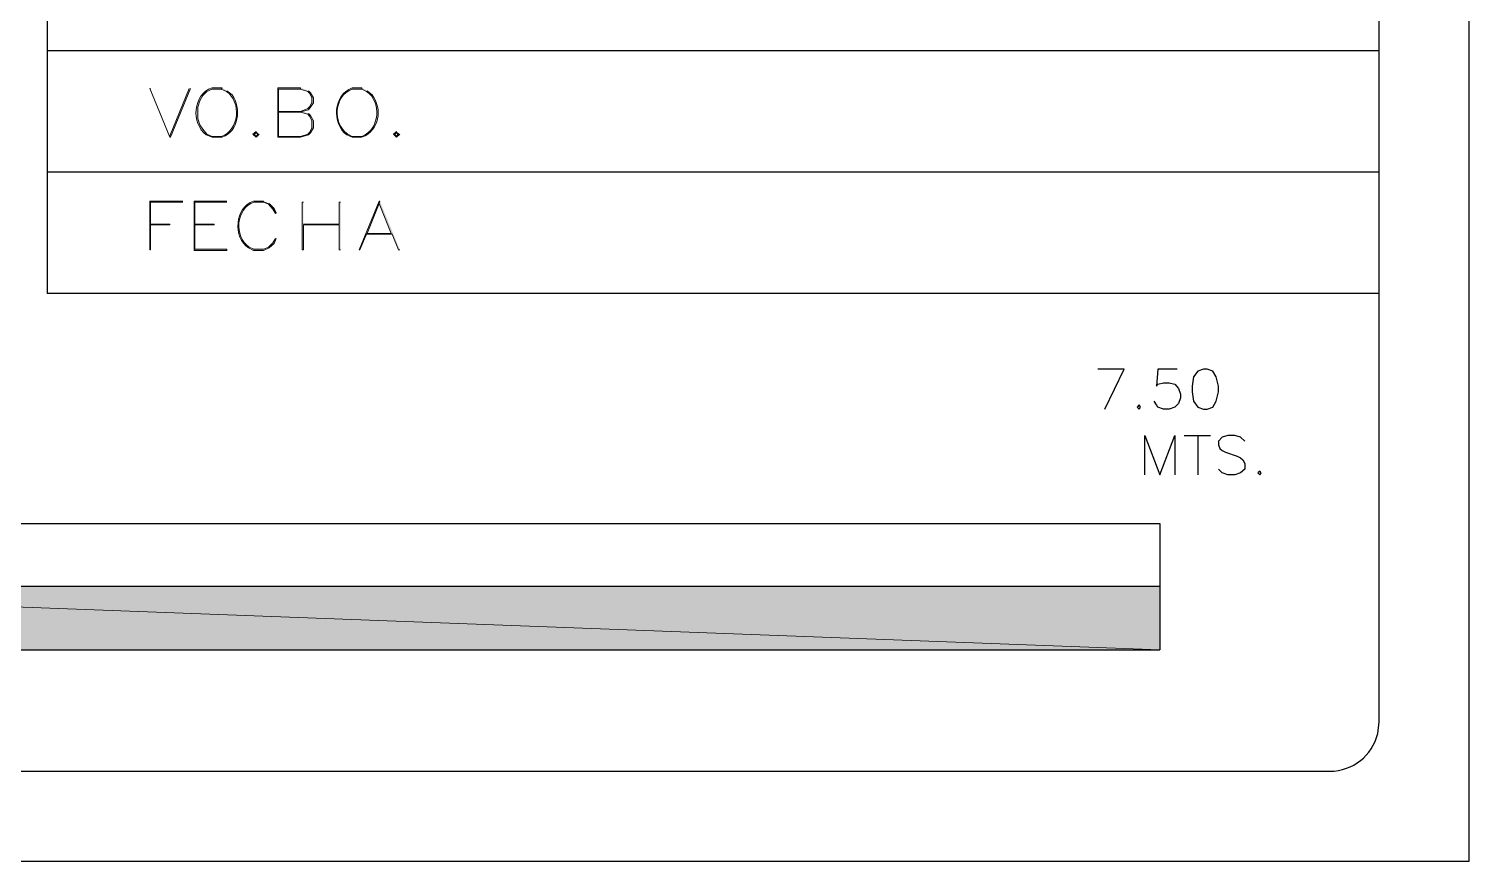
# Model space of a CAD drawing. Header units: millimetres. Extents: x -3 to 3438, y -2371 to 140.
# Drawn here: x 568.99 to 584.92, y -75.21 to -66.01 of the extents above; entities that cross this region are included whole.
import ezdxf

# ---------------------------------------------------------------- set-up
doc = ezdxf.new("R2010")
doc.units = ezdxf.units.MM
doc.layers.add('1- 1', color=1, linetype='Continuous')
doc.layers.add('1- 3', color=3, linetype='Continuous')

msp = doc.modelspace()

# ---------------------------------------------------------------- hatches: boundary and pattern name
at = {"layer": '1- 3'}
for points in [[(570.337, -66.666), (570.329, -66.666), (570.551, -67.203), (570.551, -67.188)], [(570.764, -66.666), (570.551, -67.188), (570.551, -67.203), (570.558, -67.203), (570.78, -66.666)], [(571.996, -66.658), (571.743, -66.658), (571.743, -67.203), (571.751, -67.196), (571.751, -66.927), (571.996, -66.927), (572.012, -66.919), (571.751, -66.919), (571.751, -66.674), (571.996, -66.674)], [(571.996, -66.658), (571.996, -66.674), (572.075, -66.698), (572.099, -66.722), (572.122, -66.769), (572.122, -66.816), (572.099, -66.864), (572.075, -66.888), (571.996, -66.919), (571.751, -66.919), (572.012, -66.919), (572.083, -66.903), (572.107, -66.872), (572.138, -66.824), (572.138, -66.769), (572.107, -66.714), (572.083, -66.69)], [(572.012, -66.919), (571.996, -66.927), (572.075, -66.951), (572.099, -66.974), (572.122, -67.022), (572.122, -67.101), (572.099, -67.148), (572.075, -67.172), (571.996, -67.196), (571.751, -67.196), (571.743, -67.203), (571.996, -67.203), (572.083, -67.18), (572.107, -67.156), (572.138, -67.101), (572.138, -67.022), (572.107, -66.966), (572.083, -66.943)], [(571.506, -67.14), (571.467, -67.172), (571.506, -67.203), (571.506, -67.196), (571.483, -67.172), (571.506, -67.156)], [(571.506, -67.14), (571.506, -67.156), (571.522, -67.172), (571.506, -67.196), (571.506, -67.203), (571.538, -67.172)], [(573.055, -67.14), (573.023, -67.172), (573.055, -67.203), (573.055, -67.196), (573.039, -67.172), (573.055, -67.156)], [(573.055, -67.14), (573.055, -67.156), (573.07, -67.172), (573.055, -67.196), (573.055, -67.203), (573.094, -67.172)], [(570.693, -67.914), (570.329, -67.914), (570.329, -68.451), (570.337, -68.451), (570.337, -68.175), (570.551, -68.175), (570.551, -68.167), (570.337, -68.167), (570.337, -67.922), (570.693, -67.922)], [(571.182, -67.914), (570.819, -67.914), (570.819, -68.459), (571.182, -68.459), (571.182, -68.444), (570.827, -68.444), (570.827, -68.175), (571.04, -68.175), (571.04, -68.167), (570.827, -68.167), (570.827, -67.922), (571.182, -67.922)], [(571.585, -67.914), (571.585, -67.922), (571.641, -67.946), (571.688, -68.001), (571.72, -68.049), (571.727, -68.041), (571.704, -67.993), (571.649, -67.938)], [(572.028, -67.922), (572.012, -67.922), (572.012, -68.451), (572.028, -68.451), (572.028, -68.175), (572.423, -68.175), (572.028, -68.167)], [(572.438, -67.922), (572.423, -67.922), (572.423, -68.167), (572.028, -68.167), (572.423, -68.175), (572.423, -68.451), (572.438, -68.451)], [(572.873, -67.914), (572.865, -67.914), (572.644, -68.451), (572.652, -68.451), (572.723, -68.278), (573.007, -68.278), (572.731, -68.27), (572.865, -67.938)], [(572.873, -67.914), (572.865, -67.938), (572.999, -68.27), (572.731, -68.27), (573.007, -68.278), (573.078, -68.451), (573.094, -68.451)], [(571.72, -68.325), (571.688, -68.372), (571.641, -68.42), (571.585, -68.444), (571.483, -68.444), (571.475, -68.459), (571.585, -68.459), (571.649, -68.428), (571.704, -68.38), (571.727, -68.325)], [(562.739, -72.172), (581.498, -72.875), (562.739, -72.875)], [(562.739, -72.172), (581.498, -72.172), (581.498, -72.875)]]:
    msp.add_hatch(color=256, dxfattribs=at).paths.add_polyline_path(points)
h = msp.add_hatch(color=256, dxfattribs=at)
edge = h.paths.add_edge_path()
edge.add_spline(control_points=[(571.127, -66.658), (571.127, -66.658), (571.017, -66.658), (571.017, -66.658), (570.803, -66.728), (570.783, -67.052), (570.953, -67.18), (570.953, -67.18), (571.017, -67.203), (571.017, -67.203), (571.017, -67.203), (571.017, -67.196), (571.017, -67.196), (571.017, -67.196), (570.961, -67.172), (570.961, -67.172), (570.961, -67.172), (570.914, -67.117), (570.914, -67.117), (570.914, -67.117), (570.882, -67.069), (570.882, -67.069), (570.882, -67.069), (570.859, -66.998), (570.859, -66.998), (570.859, -66.998), (570.859, -66.872), (570.859, -66.872), (570.859, -66.872), (570.882, -66.801), (570.882, -66.801), (570.882, -66.801), (570.914, -66.745), (570.914, -66.745), (570.914, -66.745), (570.961, -66.698), (570.961, -66.698), (570.961, -66.698), (571.017, -66.674), (571.017, -66.674), (571.017, -66.674), (571.119, -66.674), (571.119, -66.674)], knot_values=[0, 0, 0, 0, 0.035278, 0.035278, 0.035278, 0.070556, 0.070556, 0.070556, 0.105833, 0.105833, 0.105833, 0.141111, 0.141111, 0.141111, 0.176389, 0.176389, 0.176389, 0.211667, 0.211667, 0.211667, 0.246944, 0.246944, 0.246944, 0.282222, 0.282222, 0.282222, 0.3175, 0.3175, 0.3175, 0.352778, 0.352778, 0.352778, 0.388056, 0.388056, 0.388056, 0.423333, 0.423333, 0.423333, 0.458611, 0.458611, 0.458611, 0.493889, 0.493889, 0.493889, 0.493889], degree=3, periodic=0)
edge.add_line((571.119, -66.674), (571.127, -66.658))
h = msp.add_hatch(color=256, dxfattribs=at)
edge = h.paths.add_edge_path()
edge.add_spline(control_points=[(571.127, -66.658), (571.127, -66.658), (571.119, -66.674), (571.119, -66.674), (571.119, -66.674), (571.175, -66.698), (571.175, -66.698), (571.345, -66.816), (571.321, -67.129), (571.119, -67.196), (571.119, -67.196), (571.017, -67.196), (571.017, -67.196), (571.017, -67.196), (571.017, -67.203), (571.017, -67.203), (571.017, -67.203), (571.127, -67.203), (571.127, -67.203), (571.315, -67.145), (571.343, -66.88), (571.238, -66.737), (571.238, -66.737), (571.182, -66.69), (571.182, -66.69)], knot_values=[0, 0, 0, 0, 0.035278, 0.035278, 0.035278, 0.070556, 0.070556, 0.070556, 0.105833, 0.105833, 0.105833, 0.141111, 0.141111, 0.141111, 0.176389, 0.176389, 0.176389, 0.211667, 0.211667, 0.211667, 0.246944, 0.246944, 0.246944, 0.282222, 0.282222, 0.282222, 0.282222], degree=3, periodic=0)
edge.add_line((571.182, -66.69), (571.127, -66.658))
h = msp.add_hatch(color=256, dxfattribs=at)
edge = h.paths.add_edge_path()
edge.add_spline(control_points=[(572.675, -66.658), (572.675, -66.658), (572.565, -66.658), (572.565, -66.658), (572.357, -66.735), (572.336, -67.056), (572.509, -67.18), (572.509, -67.18), (572.565, -67.203), (572.565, -67.203), (572.565, -67.203), (572.565, -67.196), (572.565, -67.196), (572.565, -67.196), (572.517, -67.172), (572.517, -67.172), (572.344, -67.05), (572.367, -66.745), (572.565, -66.674), (572.565, -66.674), (572.675, -66.674), (572.675, -66.674)], knot_values=[0, 0, 0, 0, 0.035278, 0.035278, 0.035278, 0.070556, 0.070556, 0.070556, 0.105833, 0.105833, 0.105833, 0.141111, 0.141111, 0.141111, 0.176389, 0.176389, 0.176389, 0.211667, 0.211667, 0.211667, 0.246944, 0.246944, 0.246944, 0.246944], degree=3, periodic=0)
edge.add_line((572.675, -66.674), (572.675, -66.658))
h = msp.add_hatch(color=256, dxfattribs=at)
edge = h.paths.add_edge_path()
edge.add_spline(control_points=[(572.675, -66.658), (572.675, -66.658), (572.675, -66.674), (572.675, -66.674), (572.675, -66.674), (572.723, -66.698), (572.723, -66.698), (572.896, -66.81), (572.872, -67.121), (572.675, -67.196), (572.675, -67.196), (572.565, -67.196), (572.565, -67.196), (572.565, -67.196), (572.565, -67.203), (572.565, -67.203), (572.565, -67.203), (572.675, -67.203), (572.675, -67.203), (572.863, -67.136), (572.908, -66.89), (572.786, -66.737), (572.786, -66.737), (572.731, -66.69), (572.731, -66.69)], knot_values=[0, 0, 0, 0, 0.035278, 0.035278, 0.035278, 0.070556, 0.070556, 0.070556, 0.105833, 0.105833, 0.105833, 0.141111, 0.141111, 0.141111, 0.176389, 0.176389, 0.176389, 0.211667, 0.211667, 0.211667, 0.246944, 0.246944, 0.246944, 0.282222, 0.282222, 0.282222, 0.282222], degree=3, periodic=0)
edge.add_line((572.731, -66.69), (572.675, -66.658))
h = msp.add_hatch(color=256, dxfattribs=at)
edge = h.paths.add_edge_path()
edge.add_spline(control_points=[(571.585, -67.914), (571.585, -67.914), (571.475, -67.914), (571.475, -67.914), (571.267, -67.973), (571.246, -68.32), (571.419, -68.428), (571.419, -68.428), (571.475, -68.459), (571.475, -68.459), (571.475, -68.459), (571.483, -68.444), (571.483, -68.444), (571.483, -68.444), (571.427, -68.42), (571.427, -68.42), (571.254, -68.306), (571.281, -67.989), (571.483, -67.922), (571.483, -67.922), (571.585, -67.922), (571.585, -67.922)], knot_values=[0, 0, 0, 0, 0.035278, 0.035278, 0.035278, 0.070556, 0.070556, 0.070556, 0.105833, 0.105833, 0.105833, 0.141111, 0.141111, 0.141111, 0.176389, 0.176389, 0.176389, 0.211667, 0.211667, 0.211667, 0.246944, 0.246944, 0.246944, 0.246944], degree=3, periodic=0)
edge.add_line((571.585, -67.922), (571.585, -67.914))

# ---------------------------------------------------------------- linework, layer by layer
at = {"layer": '1- 1', "lineweight": 25}
msp.add_lwpolyline([(294.776, 139.89), (294.776, -75.213), (584.919, -75.213), (584.919, 139.89), (294.776, 139.89)], dxfattribs=at)
at = {"layer": '1- 3', "lineweight": 25}
for points in [[(569.192, -55.979), (569.192, -68.933)], [(583.923, -66.248), (569.192, -66.248)], [(583.923, -67.591), (569.192, -67.591)], [(583.923, -68.933), (569.192, -68.933)], [(580.89, -70.213), (581.103, -69.771), (580.811, -69.771)], [(581.688, -69.771), (581.475, -69.771), (581.459, -69.96), (581.475, -69.936), (581.538, -69.921), (581.601, -69.921), (581.664, -69.936), (581.704, -69.984), (581.727, -70.047), (581.727, -70.087), (581.704, -70.15), (581.664, -70.189), (581.601, -70.213), (581.538, -70.213), (581.475, -70.189), (581.459, -70.166), (581.435, -70.126)], [(581.98, -69.771), (581.917, -69.794), (581.87, -69.857), (581.854, -69.96), (581.854, -70.023), (581.87, -70.126), (581.917, -70.189), (581.98, -70.213), (582.02, -70.213), (582.083, -70.189), (582.122, -70.126), (582.146, -70.023), (582.146, -69.96), (582.122, -69.857), (582.083, -69.794), (582.02, -69.771), (581.98, -69.771)], [(581.269, -70.166), (581.246, -70.189), (581.269, -70.213), (581.285, -70.189), (581.269, -70.166)], [(581.333, -70.94), (581.333, -70.505), (581.498, -70.94), (581.664, -70.505), (581.664, -70.94)], [(581.767, -70.505), (582.059, -70.505)], [(581.917, -70.505), (581.917, -70.94)], [(582.438, -70.568), (582.391, -70.521), (582.328, -70.505), (582.249, -70.505), (582.186, -70.521), (582.146, -70.568), (582.146, -70.608), (582.162, -70.647), (582.186, -70.671), (582.225, -70.687), (582.352, -70.734), (582.391, -70.75), (582.415, -70.774), (582.438, -70.813), (582.438, -70.876), (582.391, -70.916), (582.328, -70.94), (582.249, -70.94), (582.186, -70.916), (582.146, -70.876)], [(582.604, -70.9), (582.581, -70.916), (582.604, -70.94), (582.62, -70.916), (582.604, -70.9)], [(543.979, -71.477), (581.498, -71.477)], [(581.498, -71.477), (581.498, -72.875)], [(543.979, -72.172), (581.498, -72.172)], [(543.979, -72.875), (581.498, -72.875)]]:
    msp.add_lwpolyline(points, dxfattribs=at)
at = {"layer": '1- 3', "lineweight": 0}
for points in [[(570.337, -66.666), (570.329, -66.666), (570.551, -67.203), (570.551, -67.188)], [(570.764, -66.666), (570.551, -67.188), (570.551, -67.203), (570.558, -67.203), (570.78, -66.666)], [(571.996, -66.658), (571.743, -66.658), (571.743, -67.203), (571.751, -67.196), (571.751, -66.927), (571.996, -66.927), (572.012, -66.919), (571.751, -66.919), (571.751, -66.674), (571.996, -66.674)], [(571.996, -66.658), (571.996, -66.674), (572.075, -66.698), (572.099, -66.722), (572.122, -66.769), (572.122, -66.816), (572.099, -66.864), (572.075, -66.888), (571.996, -66.919), (571.751, -66.919), (572.012, -66.919), (572.083, -66.903), (572.107, -66.872), (572.138, -66.824), (572.138, -66.769), (572.107, -66.714), (572.083, -66.69)], [(572.012, -66.919), (571.996, -66.927), (572.075, -66.951), (572.099, -66.974), (572.122, -67.022), (572.122, -67.101), (572.099, -67.148), (572.075, -67.172), (571.996, -67.196), (571.751, -67.196), (571.743, -67.203), (571.996, -67.203), (572.083, -67.18), (572.107, -67.156), (572.138, -67.101), (572.138, -67.022), (572.107, -66.966), (572.083, -66.943)], [(571.506, -67.14), (571.467, -67.172), (571.506, -67.203), (571.506, -67.196), (571.483, -67.172), (571.506, -67.156)], [(571.506, -67.14), (571.506, -67.156), (571.522, -67.172), (571.506, -67.196), (571.506, -67.203), (571.538, -67.172)], [(573.055, -67.14), (573.023, -67.172), (573.055, -67.203), (573.055, -67.196), (573.039, -67.172), (573.055, -67.156)], [(573.055, -67.14), (573.055, -67.156), (573.07, -67.172), (573.055, -67.196), (573.055, -67.203), (573.094, -67.172)], [(570.693, -67.914), (570.329, -67.914), (570.329, -68.451), (570.337, -68.451), (570.337, -68.175), (570.551, -68.175), (570.551, -68.167), (570.337, -68.167), (570.337, -67.922), (570.693, -67.922)], [(571.182, -67.914), (570.819, -67.914), (570.819, -68.459), (571.182, -68.459), (571.182, -68.444), (570.827, -68.444), (570.827, -68.175), (571.04, -68.175), (571.04, -68.167), (570.827, -68.167), (570.827, -67.922), (571.182, -67.922)], [(571.585, -67.914), (571.585, -67.922), (571.641, -67.946), (571.688, -68.001), (571.72, -68.049), (571.727, -68.041), (571.704, -67.993), (571.649, -67.938)], [(572.028, -67.922), (572.012, -67.922), (572.012, -68.451), (572.028, -68.451), (572.028, -68.175), (572.423, -68.175), (572.028, -68.167)], [(572.438, -67.922), (572.423, -67.922), (572.423, -68.167), (572.028, -68.167), (572.423, -68.175), (572.423, -68.451), (572.438, -68.451)], [(572.873, -67.914), (572.865, -67.914), (572.644, -68.451), (572.652, -68.451), (572.723, -68.278), (573.007, -68.278), (572.731, -68.27), (572.865, -67.938)], [(572.873, -67.914), (572.865, -67.938), (572.999, -68.27), (572.731, -68.27), (573.007, -68.278), (573.078, -68.451), (573.094, -68.451)], [(571.72, -68.325), (571.688, -68.372), (571.641, -68.42), (571.585, -68.444), (571.483, -68.444), (571.475, -68.459), (571.585, -68.459), (571.649, -68.428), (571.704, -68.38), (571.727, -68.325)], [(562.739, -72.172), (581.498, -72.875), (562.739, -72.875)], [(562.739, -72.172), (581.498, -72.172), (581.498, -72.875)]]:
    msp.add_lwpolyline(points, dxfattribs=at)
at = {"layer": '1- 3', "lineweight": 25}
msp.add_open_spline([(541.396, -55.979), (541.396, -55.979), (541.396, -73.673), (541.396, -73.673), (541.396, -73.673), (541.412, -73.799), (541.412, -73.799), (541.464, -74.006), (541.607, -74.149), (541.814, -74.202), (541.814, -74.202), (541.941, -74.218), (541.941, -74.218), (541.941, -74.218), (583.378, -74.218), (583.378, -74.218), (583.634, -74.213), (583.847, -74.05), (583.908, -73.799), (583.908, -73.799), (583.923, -73.673), (583.923, -73.673), (583.923, -73.673), (583.923, -55.979), (583.923, -55.979)], degree=3, knots=[0, 0, 0, 0, 1, 1, 1, 2, 2, 2, 3, 3, 3, 4, 4, 4, 5, 5, 5, 6, 6, 6, 7, 7, 7, 8, 8, 8, 8], dxfattribs=at)
at = {"layer": '1- 3', "lineweight": 0}
for points, knots in [([(571.127, -66.658), (571.127, -66.658), (571.017, -66.658), (571.017, -66.658), (570.803, -66.728), (570.783, -67.052), (570.953, -67.18), (570.953, -67.18), (571.017, -67.203), (571.017, -67.203), (571.017, -67.203), (571.017, -67.196), (571.017, -67.196), (571.017, -67.196), (570.961, -67.172), (570.961, -67.172), (570.961, -67.172), (570.914, -67.117), (570.914, -67.117), (570.914, -67.117), (570.882, -67.069), (570.882, -67.069), (570.882, -67.069), (570.859, -66.998), (570.859, -66.998), (570.859, -66.998), (570.859, -66.872), (570.859, -66.872), (570.859, -66.872), (570.882, -66.801), (570.882, -66.801), (570.882, -66.801), (570.914, -66.745), (570.914, -66.745), (570.914, -66.745), (570.961, -66.698), (570.961, -66.698), (570.961, -66.698), (571.017, -66.674), (571.017, -66.674), (571.017, -66.674), (571.119, -66.674), (571.119, -66.674)], [0, 0, 0, 0, 1, 1, 1, 2, 2, 2, 3, 3, 3, 4, 4, 4, 5, 5, 5, 6, 6, 6, 7, 7, 7, 8, 8, 8, 9, 9, 9, 10, 10, 10, 11, 11, 11, 12, 12, 12, 13, 13, 13, 14, 14, 14, 14]), ([(571.127, -66.658), (571.127, -66.658), (571.119, -66.674), (571.119, -66.674), (571.119, -66.674), (571.175, -66.698), (571.175, -66.698), (571.345, -66.816), (571.321, -67.129), (571.119, -67.196), (571.119, -67.196), (571.017, -67.196), (571.017, -67.196), (571.017, -67.196), (571.017, -67.203), (571.017, -67.203), (571.017, -67.203), (571.127, -67.203), (571.127, -67.203), (571.315, -67.145), (571.343, -66.88), (571.238, -66.737), (571.238, -66.737), (571.182, -66.69), (571.182, -66.69)], [0, 0, 0, 0, 1, 1, 1, 2, 2, 2, 3, 3, 3, 4, 4, 4, 5, 5, 5, 6, 6, 6, 7, 7, 7, 8, 8, 8, 8]), ([(572.675, -66.658), (572.675, -66.658), (572.565, -66.658), (572.565, -66.658), (572.357, -66.735), (572.336, -67.056), (572.509, -67.18), (572.509, -67.18), (572.565, -67.203), (572.565, -67.203), (572.565, -67.203), (572.565, -67.196), (572.565, -67.196), (572.565, -67.196), (572.517, -67.172), (572.517, -67.172), (572.344, -67.05), (572.367, -66.745), (572.565, -66.674), (572.565, -66.674), (572.675, -66.674), (572.675, -66.674)], [0, 0, 0, 0, 1, 1, 1, 2, 2, 2, 3, 3, 3, 4, 4, 4, 5, 5, 5, 6, 6, 6, 7, 7, 7, 7]), ([(572.675, -66.658), (572.675, -66.658), (572.675, -66.674), (572.675, -66.674), (572.675, -66.674), (572.723, -66.698), (572.723, -66.698), (572.896, -66.81), (572.872, -67.121), (572.675, -67.196), (572.675, -67.196), (572.565, -67.196), (572.565, -67.196), (572.565, -67.196), (572.565, -67.203), (572.565, -67.203), (572.565, -67.203), (572.675, -67.203), (572.675, -67.203), (572.863, -67.136), (572.908, -66.89), (572.786, -66.737), (572.786, -66.737), (572.731, -66.69), (572.731, -66.69)], [0, 0, 0, 0, 1, 1, 1, 2, 2, 2, 3, 3, 3, 4, 4, 4, 5, 5, 5, 6, 6, 6, 7, 7, 7, 8, 8, 8, 8]), ([(571.585, -67.914), (571.585, -67.914), (571.475, -67.914), (571.475, -67.914), (571.267, -67.973), (571.246, -68.32), (571.419, -68.428), (571.419, -68.428), (571.475, -68.459), (571.475, -68.459), (571.475, -68.459), (571.483, -68.444), (571.483, -68.444), (571.483, -68.444), (571.427, -68.42), (571.427, -68.42), (571.254, -68.306), (571.281, -67.989), (571.483, -67.922), (571.483, -67.922), (571.585, -67.922), (571.585, -67.922)], [0, 0, 0, 0, 1, 1, 1, 2, 2, 2, 3, 3, 3, 4, 4, 4, 5, 5, 5, 6, 6, 6, 7, 7, 7, 7])]:
    msp.add_open_spline(points, degree=3, knots=knots, dxfattribs=at)

doc.saveas('drawing.dxf')
